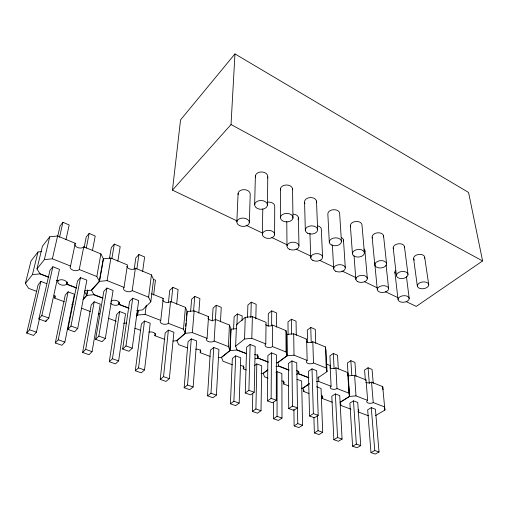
<?xml version="1.0" encoding="UTF-8"?>
<svg xmlns="http://www.w3.org/2000/svg" width="508" height="508" viewBox="0 0 508 508"><rect width="100%" height="100%" fill="white"/><g stroke="black" fill="none" stroke-linecap="round" stroke-linejoin="round"><path stroke-width="0.76" d="M276.282 400.221L276.384 354.813L271.443 352.863L267.9 355.543L267.443 400.933L272.58 402.774L276.282 400.221L271.132 398.367L267.443 400.933M276.447 327.127L276.479 312.903L271.729 310.883L268.319 313.652L268.192 326.288M273.463 418.738L277.05 416.344L277.12 371.678L281.876 373.494L282.004 418.078L278.397 420.453L273.463 418.738L273.539 402.323M274.606 234.836A6.153 4.058 0.7 0 0 265.97 230.651A6.153 4.058 0.7 0 0 264.884 237.636A6.153 4.058 0.7 0 0 274.606 234.836L274.733 206.635A5.975 4.102 0.8 0 0 267.805 202.121M276.314 362.744L277.952 362.604L287.122 355.854L286.061 352L272.504 346.589L272.631 325.076A4.045 2.318 0.4 0 1 265.671 324.656M271.132 398.367L271.443 352.863M271.628 325.92L271.729 310.883M267.437 205.403A6.42 4.42 1.4 0 0 258.375 200.851A6.42 4.42 1.4 0 0 257.321 208.451A6.42 4.42 1.4 0 0 267.437 205.403L267.779 176.917M272.504 346.589A4.128 2.28 0.3 0 1 266.751 347.091A4.128 2.28 0.3 0 1 265.792 343.91L266.052 322.351L252.368 316.681L245.256 317.335L236.499 324.618L235.636 346.151L237.058 350.088L246.52 353.746M252.787 393.287L252.368 411.41L257.454 413.175L261.01 410.731L261.709 365.785L256.813 363.918L254.54 365.633M262.363 233.966L262.788 208.89M268.148 362.102L257.537 358.007L257.6 354.844M255.092 358.756A4.045 2.184 0.9 0 0 256.984 358.299L257.696 357.886L257.753 354.73M252.368 411.41L255.911 408.946L256.813 363.918M254.222 392.252L255.219 346.475L250.126 344.468L246.634 347.224L245.269 392.982L250.571 394.881L254.222 392.252L248.907 390.335L245.269 392.982M255.829 318.827L256.146 304.273L251.257 302.197L247.891 305.048L247.523 317.297M254.648 204.457L255.378 175.952M265.792 343.91L251.822 338.341L252.368 316.681M248.907 390.335L250.126 344.468M250.844 317.544L251.257 302.197M249.345 222.714A6.274 4.204 2.5 0 0 240.392 218.383A6.274 4.204 2.5 0 0 239.547 225.615A6.274 4.204 2.5 0 0 249.345 222.714L250.222 194.38A6.09 4.242 2.7 0 0 243.802 189.649A6.09 4.242 2.7 0 0 238.189 194.577M246.266 369.97L243.307 368.859L243.408 365.735M235.636 346.151L244.564 338.988L245.256 317.335M239.166 403.092L240.748 357.778L235.706 355.854L232.34 358.502L230.41 403.79L235.661 405.613L239.166 403.092L233.902 401.25L230.41 403.79M242.043 320.675L242.208 315.944L237.363 313.95L234.124 316.687L233.585 329.305M233.902 401.25L235.706 355.854M236.925 325.006L237.363 313.95M236.842 221.812L238.087 193.465M218.218 357.657L221.323 357.391L229.895 350.507L230.867 329.044L229.432 325.044L215.449 319.424A4.102 2.356 3.1 0 1 211.296 320.326A4.102 2.356 3.1 0 1 208.001 318.408M232.397 364.769L223.025 361.258L221.539 357.473L230.111 350.59L231.076 329.133L236.341 328.657M229.895 350.507L228.429 346.57L229.432 325.044M236.804 220.815L172.453 190.132L231.026 124.549L234.963 53.918L468.56 192.449L482.6 260.941L416.255 306.407L406.248 301.631M216.402 395.122L218.929 349.44L213.728 347.459L210.42 350.19L207.537 395.846L212.954 397.726L216.402 395.122L210.972 393.224L207.537 395.846M220.459 321.843L221.259 307.315L216.275 305.264L213.081 308.083L212.261 321.075M210.972 393.224L213.728 347.459M215.398 319.811L216.275 305.264M228.429 346.57L214.147 341.052L215.449 319.424M214.147 341.052A4.185 2.318 3 0 1 208.388 341.56A4.185 2.318 3 0 1 207.08 338.322L208.534 316.643L194.139 310.858L187.007 311.525L186.665 315.411M210.09 356.406L200.203 352.698L200.419 349.637M193.135 386.982L196.66 340.931L191.294 338.887L188.043 341.7L184.156 387.725L189.751 389.668L193.135 386.982L187.528 385.026L184.156 387.725M198.78 313.144L199.904 298.52L194.767 296.405L191.624 299.307L190.589 311.614M207.08 338.322L192.367 332.632L194.139 310.858M187.528 385.026L191.294 338.887M193.567 311.048L194.767 296.405M185.16 332.511L185.503 328.625M185.706 326.295L185.979 323.183M186.188 320.853L186.525 316.967M172.974 341.046L177.032 340.684L185.312 333.375L187.217 311.614L185.433 307.365L170.574 301.39A4.255 2.489 5.5 0 1 166.357 302.349A4.255 2.489 5.5 0 1 162.814 300.311M185.312 333.375L183.477 329.197L185.433 307.365M169.335 378.657L173.907 332.245L168.377 330.13L165.189 333.032L160.242 379.425L166.014 381.425L169.335 378.657L163.544 376.631L160.242 379.425M176.663 304.26L178.111 289.547L172.822 287.363L169.742 290.354L168.421 302.743M183.477 329.197L168.281 323.323L170.574 301.39M163.544 376.631L168.377 330.13M171.291 302.101L172.822 287.363M168.281 323.323A4.35 2.451 5.2 0 1 162.376 323.856A4.35 2.451 5.2 0 1 160.757 320.415L163.22 298.437L151.555 293.751M172.453 190.132L180.55 119.882L234.963 53.918M164.859 339.446L154.851 335.693L155.124 333.362M144.513 369.976L150.216 323.19L144.507 321.012L141.389 324.002L135.306 370.764L141.275 372.834L144.513 369.976L138.532 367.881L135.306 370.764M153.645 295.021L155.448 280.213L153.403 279.368M136.677 310.496L142.526 309.95L150.806 301.828L153.556 279.578L151.422 274.86L135.395 268.218A4.521 2.75 8 0 1 130.423 269.17A4.521 2.75 8 0 1 126.937 266.281M150.806 301.828L148.603 297.18L151.422 274.86M160.757 320.415L145.091 314.357L146.26 305.225M138.532 367.881L144.507 321.012M136.277 316.078L137.408 314.966L138.024 310.401M136.5 316.166L137.63 315.055L138.246 310.49M132.239 348.19L138.697 300.565L132.728 298.209L129.546 301.435L122.676 349.034L128.93 351.276L132.239 348.19L125.965 345.923L122.676 349.034M142.646 271.431L144.609 256.959L138.913 254.54L135.839 257.848L134.188 269.272M125.965 345.923L132.728 298.209M136.855 269.037L138.913 254.54M102.781 298.196L94.056 294.824L91.396 290.062L99.251 281.394L103.238 258.858L110.909 258.077L127.451 264.928L124.047 287.382A4.623 2.711 7.5 0 0 125.978 291.224A4.623 2.711 7.5 0 0 132.188 290.627L135.395 268.218M118.624 360.915L125.533 313.76L119.634 311.506L116.592 314.598L109.29 361.734L115.462 363.874L118.624 360.915L112.433 358.75L109.29 361.734M112.433 358.75L119.634 311.506M129.121 308.375L118.808 304.394L119.164 302.095M110.655 303.111A4.54 2.591 7.8 0 0 118.281 304.743L118.948 304.248L119.183 302.717M105.321 338.461L113.087 290.474L106.915 288.042L103.823 291.376L95.625 339.338L102.102 341.662L105.321 338.461L98.819 336.112L95.625 339.338M117.837 261.163L120.193 246.602L114.313 244.107L111.316 247.517L109.48 258.242M99.251 281.394L107.093 280.619L110.909 258.077M98.819 336.112L106.915 288.042M111.855 258.686L114.313 244.107M92.081 351.631L100.26 304.101L94.171 301.777L91.211 304.971L82.626 352.469L89.008 354.686L92.081 351.631L85.674 349.39L82.626 352.469M84.874 290.824L91.643 290.163L99.498 281.495L103.486 258.959L100.895 253.924L83.769 246.831A4.743 2.896 11 0 1 78.708 247.847A4.743 2.896 11 0 1 74.86 244.761M85.674 349.39L94.171 301.777M99.498 281.495L96.818 276.523L100.895 253.924M83.28 299.383L86.785 295.516L87.795 290.119M86.684 294.653L87.547 290.024M77.705 328.486L86.862 280.143L80.48 277.622L77.476 281.07L67.882 329.394L74.587 331.794L77.705 328.486L70.974 326.053L67.882 329.394M92.45 250.647L95.225 236.01L89.154 233.432L86.233 236.957L84.093 247.739M70.974 326.053L80.48 277.622M86.277 248.088L89.154 233.432M48.743 277.317L40.157 273.996L36.97 268.903L44.329 259.626L52.381 258.801L70.542 266.046A4.858 2.864 10.4 0 0 72.879 270.154A4.858 2.864 10.4 0 0 79.254 269.519L83.769 246.831M64.872 342.113L74.397 294.221L68.104 291.821L65.234 295.116L55.289 342.976L61.893 345.275L64.872 342.113L58.242 339.795L55.289 342.976M58.242 339.795L68.104 291.821M76.721 288.125L66.624 284.226L67.113 281.896M56.744 280.2L58.172 280.753L57.823 281.4A4.763 2.724 10.4 0 0 60.541 284.683A4.763 2.724 10.4 0 0 66.11 284.601L66.758 284.074L67.081 282.518M70.542 266.046L75.279 243.313L57.588 235.985L49.714 236.817L42.45 246.196L36.97 268.903M64.319 301.752L54.68 298.132L55.182 295.821M48.812 318.046L59.474 269.348L52.864 266.744L49.955 270.307L38.856 318.986L45.803 321.481L48.812 318.046L41.834 315.525L38.856 318.986M65.964 239.681L69.183 224.961L62.909 222.294L60.077 225.939L57.69 236.404M45.803 321.481L46.145 319.938M41.834 315.525L52.864 266.744M59.525 237.274L62.909 222.294M52.381 258.801L57.588 235.985M46.685 283.635L40.9 281.426L38.119 284.829L26.714 333.058L33.56 335.432L36.43 332.162L39.389 319.138M26.714 333.058L29.566 329.755L40.9 281.426M44.329 259.626L49.714 236.817M36.678 291.382L28.607 288.36L25.4 283.489L32.429 274.631L37.967 251.987L41.707 251.6M25.4 283.489L31.02 260.96L37.967 251.987M66.624 284.226L66.98 283.585A4.763 2.724 10.4 0 0 64.275 280.283A4.763 2.724 10.4 0 0 58.687 280.372L58.045 280.911L56.61 280.353M118.808 304.394L119.209 303.79A4.534 2.584 7.8 0 0 116.859 300.704A4.534 2.584 7.8 0 0 111.449 300.787L110.871 301.225M83.033 299.295L86.538 295.421L94.196 294.678L102.921 298.05M257.537 358.007L258.02 357.505A4.045 2.184 1 0 0 254.552 354.54M308.724 377.787L298.158 373.704L298.666 373.234A3.924 2.064 -0.8 0 0 296.507 370.561M296.278 335.331L296.05 321.202L291.433 319.246L287.985 321.932L288.093 334.486M315.735 343.389L315.258 329.349L310.769 327.444L307.283 330.06L307.613 342.532M267.665 369.964L263.258 373.209L264.427 376.777L268.014 378.123M317.646 378.041L327.019 371.665L326.263 368.027L313.48 362.934A4.007 2.146 -1.4 0 1 307.873 363.404A4.007 2.146 -1.4 0 1 307.162 360.413L294.011 355.168L286.925 355.778L277.755 362.528L278.854 366.243L288.989 370.161M267.862 370.034L263.449 373.278L261.061 373.482M275.971 372.51L277.12 371.678M293.91 409.34L294.126 425.914L297.764 423.589L296.729 362.826L291.935 360.94L288.341 363.538L288.734 408.565L293.713 410.35L297.466 407.88L292.475 406.076L288.734 408.565M338.296 368.941L337.553 355.213L333.337 353.479L329.914 355.867L330.505 368.548M312.014 368.852L308.388 371.38L309.582 416.039L314.414 417.767L318.205 415.373L316.675 370.688L312.014 368.852L313.36 413.62L309.582 416.039M309.258 383.743L302.812 388.131L301.333 388.252M309.435 383.813L302.99 388.195L303.873 391.566L308.896 393.452M355.937 376.555L354.946 362.375L350.844 360.686L347.389 363.017L348.221 376.396M373.24 383.502L372.053 369.424L368.052 367.773L364.573 370.046L365.303 379.425M335.369 393.929L331.807 396.234L333.845 439.699L338.36 441.274L342.081 439.096L339.731 395.599L335.369 393.929L337.553 437.509L333.845 439.699M297.034 379.285L301.657 381.051L302.565 425.272L298.92 427.577L294.126 425.914M375.583 415.576L384.912 410.07L384.569 406.933L373.24 402.558A3.727 1.835 -3.5 0 1 367.995 402.965A3.727 1.835 -3.5 0 1 367.64 400.393L356.006 395.891L349.39 396.418L340.195 402.228L340.817 405.422L350.933 409.213M330.003 367.925A3.747 1.988 -2.3 0 0 335.934 367.843L347.701 372.567L348.272 375.945L349.561 396.488L340.208 402.304M353.485 400.85L349.891 403.092L352.59 446.215L356.984 447.739L360.731 445.618L357.734 402.476L353.485 400.85L356.33 444.081L352.59 446.215M313.887 417.284L314.369 432.937L318.04 430.682L322.701 432.314L321.05 388.461L316.56 386.747M322.701 432.314L319.018 434.556L314.369 432.937M371.285 407.651L367.665 409.835L370.986 452.603L375.26 454.082L379.031 452.025L375.418 409.232L371.285 407.651L374.758 450.526L370.986 452.603M308.883 377.673L298.317 373.59L297.599 373.983A3.924 2.064 -0.8 0 1 296.716 374.263M32.429 274.631L40.284 273.837L48.87 277.158M71.742 304.533L73.209 304.387M137.63 315.055L145.091 314.357M123.603 323.291L126.543 323.018M192.367 332.632L185.09 333.292L176.809 340.601L178.657 344.621L187.389 347.891M307.162 360.413L306.61 339.154L293.713 333.813L286.766 334.429L286.925 355.778M244.564 338.988L251.822 338.341M230.111 350.59L237.211 349.968L246.672 353.625M275.895 366.389L279.006 366.128L289.147 370.046M348.107 375.882L354.603 375.342L366.039 379.94L367.64 400.393M316.528 381.686L318.783 381.502L331.089 386.258A3.823 1.943 -2.2 0 0 331.641 388.982A3.823 1.943 -2.2 0 0 337.007 388.55L348.983 393.179L349.561 396.488M29.566 329.755L36.43 332.162M255.911 408.946L261.01 410.731M277.05 416.344L282.004 418.078M297.764 423.589L302.565 425.272M337.553 437.509L342.081 439.096M356.33 444.081L360.731 445.618M374.758 450.526L379.031 452.025M313.36 413.62L318.205 415.373M81.724 308.273L90.329 311.499M108.325 318.249L116.319 321.246M134.893 328.212L140.786 330.422M281.864 380.93A3.854 1.988 -0.2 0 1 283.566 383.959L288.747 385.896M321.354 395.726A3.747 1.873 -1.6 0 1 321.958 398.348L332.359 402.253M368.497 415.804L357.943 411.842A3.651 1.772 -2.8 0 0 358.172 409.677M66.758 284.074L76.13 287.699M118.948 304.248L128.524 307.95M257.696 357.886L268.3 361.988M79.254 269.519L96.818 276.523M107.093 280.619L124.047 287.382M132.188 290.627L148.603 297.18M326.568 364.077L330.117 365.506L331.089 386.258M365.773 382.232A3.658 1.873 -3.6 0 0 371.545 382.156L382.689 386.632L383.038 389.833M272.631 325.076L285.921 330.581L286.957 334.505L287.122 355.854M306.597 341.814A3.924 2.184 -1.5 0 0 312.814 341.725L325.355 346.92L326.104 350.628L327.019 371.665M246.094 225.254L262.541 233.096M271.837 237.528L287.566 245.027M296.145 249.117L311.156 256.28M319.735 260.369L334.035 267.189M341.903 270.942L356.203 277.762M364.782 281.851L376.936 287.649M385.515 291.744L397.669 297.542M231.026 124.549L482.6 260.941M84.512 291.535L86.785 295.516M136.779 313.728L137.408 314.966M424.701 257.34L428.746 284.81A5.753 3.41 -7.5 0 1 420.218 288.557A5.753 3.41 -7.5 0 1 420.116 282.626A5.753 3.41 -7.5 0 1 428.746 284.81M413.575 258.426L417.303 285.883M404.47 246.825L408.013 274.46A5.829 3.543 -6.7 0 1 399.466 278.333A5.829 3.543 -6.7 0 1 399.161 272.199A5.829 3.543 -6.7 0 1 408.013 274.46M406.457 276.676L409.207 298.482A5.607 3.277 -6.3 0 1 400.977 302.07A5.607 3.277 -6.3 0 1 400.691 296.386A5.607 3.277 -6.3 0 1 409.207 298.482M393.192 247.948L396.411 275.571M394.9 272.269L398.043 299.51M383.572 235.966L386.575 263.76A5.912 3.67 -5.8 0 1 378.009 267.754A5.912 3.67 -5.8 0 1 377.488 261.417A5.912 3.67 -5.8 0 1 386.575 263.76M386.086 265.074L388.607 288.582A5.683 3.397 -5.5 0 1 380.359 292.284A5.683 3.397 -5.5 0 1 379.876 286.417A5.683 3.397 -5.5 0 1 388.607 288.582M374.726 263.017L377.292 289.643M372.142 237.122L374.809 264.903M382.689 386.632L384.912 410.07M364.909 250.761L367.322 278.352M364.388 252.686L361.963 224.733A5.829 3.861 -5.1 0 0 354.946 221.583A5.829 3.861 -5.1 0 0 350.698 226.898M371.545 382.156L373.24 402.558M368.052 367.773L369.322 383.445M354.051 255.81L355.848 279.444M350.374 225.927L352.457 253.867M354.603 375.342L356.006 395.891M343.471 240.017L345.313 267.773M350.844 360.686L351.828 375.672M341.42 241.217L339.617 213.119A5.912 4 -3.7 0 0 333.134 209.747A5.912 4 -3.7 0 0 327.863 214.351L329.317 242.443M348.253 378.25L348.596 383.781M348.748 386.15L349.091 391.681M349.237 394.049L349.39 396.418M347.701 372.567L348.983 393.179M332.372 245.015L333.68 268.903M340.735 403.86L340.817 405.422M335.934 367.843L337.007 388.55M333.337 353.479L334.105 368.751M322.542 256.832L321.31 228.924A5.772 3.829 -2.4 0 0 317.856 225.914M325.355 346.92L326.263 368.027M316.49 201.098L317.627 229.337M321.837 395.199L321.958 398.348M318.618 376.873L318.783 381.502M317.513 414.992L318.04 430.682M309.95 233.204L310.75 258M312.814 341.725L313.48 362.934M310.769 327.444L311.214 342.284M304.571 202.374L305.346 230.6M303.835 390.042L303.873 391.566M298.399 217.443L298.971 245.504M298.279 371.259L298.317 373.59M298.12 371.367L298.158 373.704M292.538 188.652L292.976 218.135A6.299 4.261 -0.5 0 1 282.943 221.075A6.299 4.261 -0.5 0 1 284.251 213.747A6.299 4.261 -0.5 0 1 292.976 218.135M293.713 333.813L294.011 355.168M291.433 319.246L291.611 334.181M291.935 360.94L292.475 406.076M286.785 221.526L286.982 245.694M285.921 330.581L286.061 352M283.553 380.873L283.566 383.959M280.41 188.849L280.46 217.221M208.083 317.189A4.102 2.356 3.1 0 1 208.534 316.643M195.751 349.18A4.108 2.223 3.4 0 1 200.038 350.215A4.108 2.223 3.4 0 1 200.203 352.698M162.801 299.015A4.255 2.489 5.5 0 1 163.22 298.437M148.946 332.13A4.267 2.343 5.6 0 1 154.102 332.804A4.267 2.343 5.6 0 1 154.851 335.693M54.185 295.459A4.667 2.597 10.4 0 1 54.68 298.132M98.215 314.458A4.451 2.47 7.9 0 1 99.733 313.633M74.911 243.999A4.743 2.896 11 0 1 75.279 243.313M365.512 380.378A3.658 1.873 -3.6 0 1 366.039 379.94M240.297 365.531A3.969 2.102 1.5 0 1 243.586 366.77A3.969 2.102 1.5 0 1 243.307 368.859M306.095 339.655A3.924 2.184 -1.5 0 1 306.61 339.154M341.433 237.585A5.69 3.702 -3.7 0 1 343.414 240.989M372.428 238.055A5.747 3.721 -6.2 0 1 377.514 232.81A5.747 3.721 -6.2 0 1 383.457 236.944M363.957 249.053A5.607 3.575 -4.8 0 1 364.82 251.695M393.452 248.856A5.671 3.594 -7.1 0 1 398.615 243.776A5.671 3.594 -7.1 0 1 404.33 247.777M414.388 260.09A5.601 3.467 -7.9 0 1 418.306 254.489A5.601 3.467 -7.9 0 1 424.536 258.261M304.971 203.41A6.007 4.147 -2.2 0 1 309.778 197.606A6.007 4.147 -2.2 0 1 316.471 202.184M293.287 214.09A5.867 3.962 -0.9 0 1 298.018 219.481M280.448 189.967A6.115 4.299 -0.5 0 1 286.385 184.988A6.115 4.299 -0.5 0 1 292.557 189.776M255.461 177.114A6.229 4.458 1.6 0 1 262.141 171.977A6.229 4.458 1.6 0 1 267.418 178.041M395.141 273.114A5.461 3.334 -6.7 0 1 395.51 270.529M357.81 281.73A5.766 3.524 -4.5 0 0 367.227 279.273A5.766 3.524 -4.5 0 0 359.715 275.634A5.766 3.524 -4.5 0 0 357.81 281.73M335.75 271.266A5.848 3.651 -3.5 0 0 345.25 268.732A5.848 3.651 -3.5 0 0 337.477 264.966A5.848 3.651 -3.5 0 0 335.75 271.266M354.508 256.337A5.994 3.81 -4.7 0 0 364.3 253.683A5.994 3.81 -4.7 0 0 356.457 249.739A5.994 3.81 -4.7 0 0 354.508 256.337M312.941 260.439A5.944 3.778 -2.2 0 0 322.517 257.823A5.944 3.778 -2.2 0 0 314.465 253.924A5.944 3.778 -2.2 0 0 312.941 260.439M331.489 244.996A6.09 3.956 -3.5 0 0 341.363 242.252A6.09 3.956 -3.5 0 0 333.242 238.169A6.09 3.956 -3.5 0 0 331.489 244.996M289.331 249.238A6.045 3.918 -0.8 0 0 298.983 246.526A6.045 3.918 -0.8 0 0 290.646 242.494A6.045 3.918 -0.8 0 0 289.331 249.238M307.651 233.248A6.191 4.108 -2.1 0 0 317.608 230.41A6.191 4.108 -2.1 0 0 309.188 226.181A6.191 4.108 -2.1 0 0 307.651 233.248"/></g></svg>
